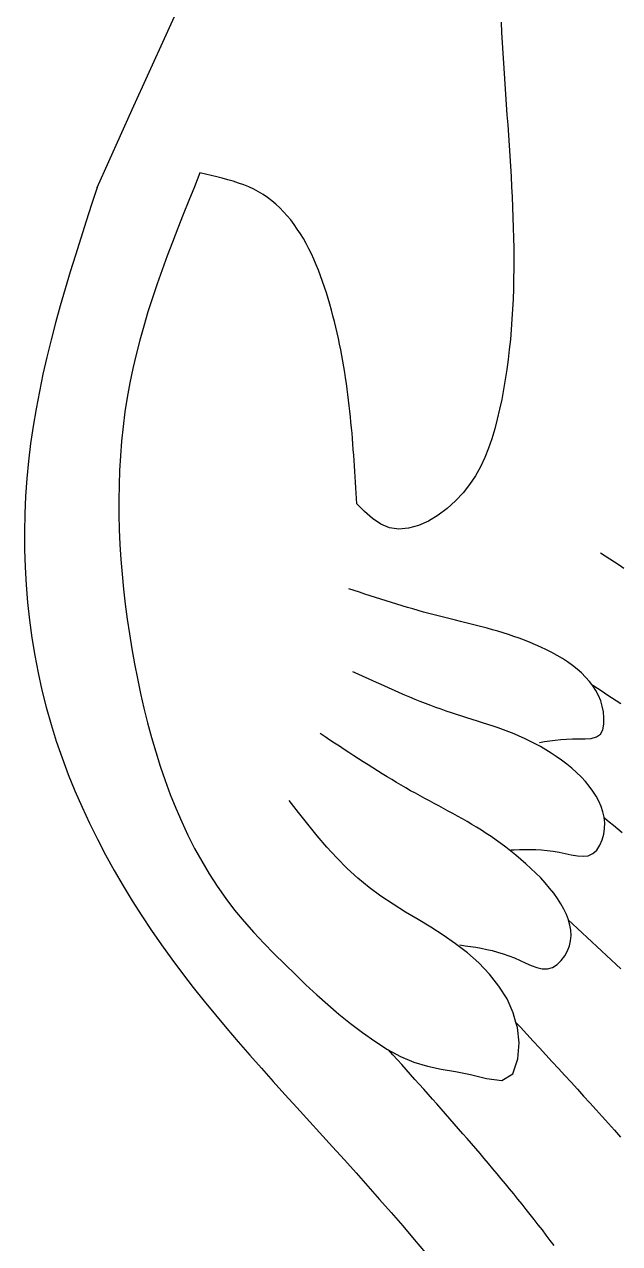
# Model space of a CAD drawing. Extents: x -3475 to 3475, y -2114 to 2114.
# Drawn here: x 3062.1 to 3220.5, y 473.8 to 798.2 of the extents above; entities that cross this region are included whole.
import ezdxf

# ---------------------------------------------------------------- set-up
doc = ezdxf.new("R2010")
doc.units = 0
doc.header["$MEASUREMENT"] = 0
doc.layers.get('0').update_dxf_attribs({"linetype": 'CONTINUOUS'})

msp = doc.modelspace()

# ---------------------------------------------------------------- linework, layer by layer
for p, q in [((3090.83, 775.58), (3136.49, 875.93)), ((3188.96, 798.75), (3189.11, 796.02)), ((3189.11, 796.02), (3189.26, 793.29)), ((3189.26, 793.29), (3189.43, 790.56)), ((3189.43, 790.56), (3189.6, 787.83)), ((3189.6, 787.83), (3189.78, 785.1)), ((3189.78, 785.1), (3189.96, 782.36)), ((3189.96, 782.36), (3190.15, 779.63)), ((3190.15, 779.63), (3190.35, 776.89)), ((3081.47, 754.77), (3090.83, 775.58)), ((3190.35, 776.89), (3190.54, 774.15)), ((3190.54, 774.15), (3190.73, 771.42)), ((3190.73, 771.42), (3190.92, 768.68)), ((3190.92, 768.68), (3191.1, 765.94)), ((3191.1, 765.94), (3191.28, 763.21)), ((3191.28, 763.21), (3191.45, 760.47)), ((3191.45, 760.47), (3191.62, 757.74)), ((3108.85, 758.66), (3107.36, 754.99)), ((3110.35, 758.33), (3108.85, 758.66)), ((3111.84, 757.98), (3110.35, 758.33)), ((3113.33, 757.63), (3111.84, 757.98)), ((3114.8, 757.26), (3113.33, 757.63)), ((3116.26, 756.86), (3114.8, 757.26)), ((3117.7, 756.43), (3116.26, 756.86)), ((3119.11, 755.97), (3117.7, 756.43)), ((3120.49, 755.47), (3119.11, 755.97)), ((3191.62, 757.74), (3191.77, 755)), ((3081.47, 754.77), (3080.01, 750.29)), ((3107.36, 754.99), (3105.87, 751.31)), ((3121.84, 754.92), (3120.49, 755.47)), ((3123.15, 754.31), (3121.84, 754.92)), ((3124.43, 753.65), (3123.15, 754.31)), ((3125.65, 752.92), (3124.43, 753.65)), ((3126.84, 752.13), (3125.65, 752.92)), ((3191.77, 755), (3191.9, 752.27)), ((3080.01, 750.29), (3078.57, 745.8)), ((3105.87, 751.31), (3104.39, 747.63)), ((3127.97, 751.27), (3126.84, 752.13)), ((3129.06, 750.35), (3127.97, 751.27)), ((3130.11, 749.38), (3129.06, 750.35)), ((3191.9, 752.27), (3192.02, 749.54)), ((3192.02, 749.54), (3192.13, 746.82)), ((3104.39, 747.63), (3102.94, 743.95)), ((3131.12, 748.35), (3130.11, 749.38)), ((3132.09, 747.27), (3131.12, 748.35)), ((3133.02, 746.14), (3132.09, 747.27)), ((3192.13, 746.82), (3192.22, 744.09)), ((3078.57, 745.8), (3077.13, 741.31)), ((3102.94, 743.95), (3101.51, 740.26)), ((3133.91, 744.96), (3133.02, 746.14)), ((3134.76, 743.74), (3133.91, 744.96)), ((3135.58, 742.48), (3134.76, 743.74)), ((3192.22, 744.09), (3192.28, 741.37)), ((3077.13, 741.31), (3075.72, 736.82)), ((3101.51, 740.26), (3100.11, 736.56)), ((3136.36, 741.19), (3135.58, 742.48)), ((3137.11, 739.85), (3136.36, 741.19)), ((3137.83, 738.49), (3137.11, 739.85)), ((3192.28, 741.37), (3192.33, 738.65)), ((3075.72, 736.82), (3074.34, 732.32)), ((3100.11, 736.56), (3098.76, 732.86)), ((3138.51, 737.1), (3137.83, 738.49)), ((3139.16, 735.68), (3138.51, 737.1)), ((3192.33, 738.65), (3192.35, 735.93)), ((3139.78, 734.23), (3139.16, 735.68)), ((3140.38, 732.77), (3139.78, 734.23)), ((3192.34, 733.22), (3192.31, 730.51)), ((3192.35, 735.93), (3192.34, 733.22)), ((3074.34, 732.32), (3073, 727.81)), ((3098.76, 732.86), (3097.45, 729.14)), ((3140.95, 731.29), (3140.38, 732.77)), ((3141.49, 729.79), (3140.95, 731.29)), ((3192.31, 730.51), (3192.25, 727.81)), ((3073, 727.81), (3071.7, 723.3)), ((3097.45, 729.14), (3096.2, 725.42)), ((3142, 728.28), (3141.49, 729.79)), ((3142.49, 726.76), (3142, 728.28)), ((3142.96, 725.23), (3142.49, 726.76)), ((3192.25, 727.81), (3192.15, 725.11)), ((3096.2, 725.42), (3095, 721.68)), ((3143.41, 723.71), (3142.96, 725.23)), ((3143.83, 722.17), (3143.41, 723.71)), ((3192.15, 725.11), (3192.03, 722.41)), ((3071.7, 723.3), (3070.45, 718.77)), ((3095, 721.68), (3093.88, 717.93)), ((3144.24, 720.65), (3143.83, 722.17)), ((3144.63, 719.12), (3144.24, 720.65)), ((3192.03, 722.41), (3191.87, 719.72)), ((3070.45, 718.77), (3069.26, 714.23)), ((3093.88, 717.93), (3092.83, 714.17)), ((3145, 717.6), (3144.63, 719.12)), ((3145.35, 716.09), (3145, 717.6)), ((3191.67, 717.04), (3191.44, 714.36)), ((3191.87, 719.72), (3191.67, 717.04)), ((3069.26, 714.23), (3068.14, 709.68)), ((3092.83, 714.17), (3091.86, 710.39)), ((3145.68, 714.57), (3145.35, 716.09)), ((3146, 713.07), (3145.68, 714.57)), ((3191.44, 714.36), (3191.16, 711.68)), ((3146.3, 711.57), (3146, 713.07)), ((3146.59, 710.07), (3146.3, 711.57)), ((3191.16, 711.68), (3190.84, 709.02)), ((3068.14, 709.68), (3067.09, 705.12)), ((3091.86, 710.39), (3090.98, 706.59)), ((3146.86, 708.57), (3146.59, 710.07)), ((3147.12, 707.08), (3146.86, 708.57)), ((3190.84, 709.02), (3190.49, 706.35)), ((3067.09, 705.12), (3066.13, 700.53)), ((3090.98, 706.59), (3090.19, 702.77)), ((3147.37, 705.59), (3147.12, 707.08)), ((3147.6, 704.11), (3147.37, 705.59)), ((3147.82, 702.63), (3147.6, 704.11)), ((3190.49, 706.35), (3190.08, 703.7)), ((3090.19, 702.77), (3089.51, 698.94)), ((3148.02, 701.15), (3147.82, 702.63)), ((3148.22, 699.67), (3148.02, 701.15)), ((3189.63, 701.05), (3189.13, 698.41)), ((3190.08, 703.7), (3189.63, 701.05)), ((3066.13, 700.53), (3065.25, 695.93)), ((3089.51, 698.94), (3088.91, 695.08)), ((3148.4, 698.2), (3148.22, 699.67)), ((3148.58, 696.73), (3148.4, 698.2)), ((3189.13, 698.41), (3188.58, 695.77)), ((3065.25, 695.93), (3064.47, 691.31)), ((3088.91, 695.08), (3088.41, 691.21)), ((3148.74, 695.26), (3148.58, 696.73)), ((3148.89, 693.8), (3148.74, 695.26)), ((3188.58, 695.77), (3187.97, 693.15)), ((3064.47, 691.31), (3063.8, 686.67)), ((3088.41, 691.21), (3088.01, 687.32)), ((3149.04, 692.34), (3148.89, 693.8)), ((3149.18, 690.88), (3149.04, 692.34)), ((3187.97, 693.15), (3187.3, 690.54)), ((3149.31, 689.42), (3149.18, 690.88)), ((3149.43, 687.96), (3149.31, 689.42)), ((3149.55, 686.51), (3149.43, 687.96)), ((3186.53, 687.95), (3185.66, 685.4)), ((3187.3, 690.54), (3186.53, 687.95)), ((3063.8, 686.67), (3063.23, 682.01)), ((3088.01, 687.32), (3087.69, 683.42)), ((3149.66, 685.05), (3149.55, 686.51)), ((3149.76, 683.6), (3149.66, 685.05)), ((3185.66, 685.4), (3184.64, 682.9)), ((3063.23, 682.01), (3062.78, 677.33)), ((3087.69, 683.42), (3087.46, 679.51)), ((3149.86, 682.15), (3149.76, 683.6)), ((3149.96, 680.7), (3149.86, 682.15)), ((3184.64, 682.9), (3183.48, 680.45)), ((3087.46, 679.51), (3087.32, 675.58)), ((3150.05, 679.25), (3149.96, 680.7)), ((3150.14, 677.8), (3150.05, 679.25)), ((3182.14, 678.06), (3180.6, 675.75)), ((3183.48, 680.45), (3182.14, 678.06)), ((3062.78, 677.33), (3062.45, 672.63)), ((3087.32, 675.58), (3087.26, 671.65)), ((3150.22, 676.36), (3150.14, 677.8)), ((3150.3, 674.91), (3150.22, 676.36)), ((3150.39, 673.46), (3150.3, 674.91)), ((3180.6, 675.75), (3178.84, 673.53)), ((3062.45, 672.63), (3062.24, 667.92)), ((3087.26, 671.65), (3087.28, 667.71)), ((3150.47, 672.02), (3150.39, 673.46)), ((3150.55, 670.57), (3150.47, 672.02)), ((3178.84, 673.53), (3176.85, 671.4)), ((3152.63, 668.56), (3150.55, 670.57)), ((3154.76, 666.72), (3152.63, 668.56)), ((3174.61, 669.39), (3172.19, 667.58)), ((3176.85, 671.4), (3174.61, 669.39)), ((3062.24, 667.92), (3062.14, 663.2)), ((3087.28, 667.71), (3087.38, 663.75)), ((3156.97, 665.22), (3154.76, 666.72)), ((3159.3, 664.23), (3156.97, 665.22)), ((3169.64, 666.04), (3167.01, 664.86)), ((3172.19, 667.58), (3169.64, 666.04)), ((3062.14, 663.2), (3062.17, 658.47)), ((3087.38, 663.75), (3087.55, 659.8)), ((3161.79, 663.88), (3159.3, 664.23)), ((3164.38, 664.11), (3161.79, 663.88)), ((3167.01, 664.86), (3164.38, 664.11)), ((3087.55, 659.8), (3087.8, 655.83)), ((3062.17, 658.47), (3062.31, 653.75)), ((3087.8, 655.83), (3088.13, 651.87)), ((3215.39, 657.54), (3216.64, 656.74)), ((3216.64, 656.74), (3217.89, 655.94)), ((3217.89, 655.94), (3219.14, 655.14)), ((3062.31, 653.75), (3062.58, 649.03)), ((3219.14, 655.14), (3220.38, 654.34)), ((3220.38, 654.34), (3221.63, 653.54)), ((3062.58, 649.03), (3062.97, 644.32)), ((3088.13, 651.87), (3088.52, 647.9)), ((3088.52, 647.9), (3088.98, 643.93)), ((3149.91, 647.54), (3148.49, 648.01)), ((3151.34, 647.08), (3149.91, 647.54)), ((3152.76, 646.62), (3151.34, 647.08)), ((3154.17, 646.16), (3152.76, 646.62)), ((3155.59, 645.7), (3154.17, 646.16)), ((3157.01, 645.25), (3155.59, 645.7)), ((3062.97, 644.32), (3063.48, 639.62)), ((3088.98, 643.93), (3089.5, 639.96)), ((3158.43, 644.8), (3157.01, 645.25)), ((3159.85, 644.35), (3158.43, 644.8)), ((3161.27, 643.91), (3159.85, 644.35)), ((3162.68, 643.48), (3161.27, 643.91)), ((3164.1, 643.05), (3162.68, 643.48)), ((3165.51, 642.64), (3164.1, 643.05)), ((3166.93, 642.23), (3165.51, 642.64)), ((3063.48, 639.62), (3064.12, 634.94)), ((3089.5, 639.96), (3090.09, 636)), ((3168.34, 641.83), (3166.93, 642.23)), ((3169.75, 641.44), (3168.34, 641.83)), ((3171.16, 641.06), (3169.75, 641.44)), ((3172.57, 640.69), (3171.16, 641.06)), ((3173.98, 640.33), (3172.57, 640.69)), ((3175.39, 639.98), (3173.98, 640.33)), ((3176.8, 639.63), (3175.39, 639.98)), ((3178.2, 639.29), (3176.8, 639.63)), ((3179.61, 638.95), (3178.2, 639.29)), ((3090.09, 636), (3090.74, 632.03)), ((3181.02, 638.6), (3179.61, 638.95)), ((3182.43, 638.24), (3181.02, 638.6)), ((3183.84, 637.88), (3182.43, 638.24)), ((3185.25, 637.5), (3183.84, 637.88)), ((3186.67, 637.11), (3185.25, 637.5)), ((3188.08, 636.71), (3186.67, 637.11)), ((3189.5, 636.28), (3188.08, 636.71)), ((3190.93, 635.82), (3189.5, 636.28)), ((3064.12, 634.94), (3064.89, 630.28)), ((3192.36, 635.35), (3190.93, 635.82)), ((3193.79, 634.84), (3192.36, 635.35)), ((3195.23, 634.3), (3193.79, 634.84)), ((3196.67, 633.73), (3195.23, 634.3)), ((3198.11, 633.12), (3196.67, 633.73)), ((3199.57, 632.47), (3198.11, 633.12)), ((3064.89, 630.28), (3065.78, 625.64)), ((3090.74, 632.03), (3091.45, 628.07)), ((3201.02, 631.77), (3199.57, 632.47)), ((3202.46, 631.04), (3201.02, 631.77)), ((3203.88, 630.26), (3202.46, 631.04)), ((3205.27, 629.43), (3203.88, 630.26)), ((3206.63, 628.55), (3205.27, 629.43)), ((3091.45, 628.07), (3092.22, 624.12)), ((3207.93, 627.62), (3206.63, 628.55)), ((3209.18, 626.64), (3207.93, 627.62)), ((3210.36, 625.61), (3209.18, 626.64)), ((3065.78, 625.64), (3066.8, 621.04)), ((3092.22, 624.12), (3093.05, 620.18)), ((3150.94, 625.28), (3149.56, 625.92)), ((3152.32, 624.65), (3150.94, 625.28)), ((3153.7, 624.02), (3152.32, 624.65)), ((3155.07, 623.39), (3153.7, 624.02)), ((3156.45, 622.77), (3155.07, 623.39)), ((3211.46, 624.52), (3210.36, 625.61)), ((3212.48, 623.38), (3211.46, 624.52)), ((3213.11, 622.55), (3212.48, 623.38)), ((3066.8, 621.04), (3067.95, 616.47)), ((3093.05, 620.18), (3093.95, 616.25)), ((3157.83, 622.15), (3156.45, 622.77)), ((3159.21, 621.53), (3157.83, 622.15)), ((3160.59, 620.93), (3159.21, 621.53)), ((3161.96, 620.33), (3160.59, 620.93)), ((3163.34, 619.74), (3161.96, 620.33)), ((3164.72, 619.16), (3163.34, 619.74)), ((3213.11, 622.55), (3213.4, 622.36)), ((3213.39, 622.18), (3213.11, 622.55)), ((3214.21, 620.91), (3213.39, 622.18)), ((3213.4, 622.36), (3214.65, 621.54)), ((3214.9, 619.59), (3214.21, 620.91)), ((3214.65, 621.54), (3215.89, 620.73)), ((3215.89, 620.73), (3217.13, 619.92)), ((3217.13, 619.92), (3218.38, 619.1)), ((3067.95, 616.47), (3069.24, 611.93)), ((3166.1, 618.59), (3164.72, 619.16)), ((3167.48, 618.04), (3166.1, 618.59)), ((3168.86, 617.5), (3167.48, 618.04)), ((3170.24, 616.97), (3168.86, 617.5)), ((3171.62, 616.45), (3170.24, 616.97)), ((3173, 615.96), (3171.62, 616.45)), ((3215.48, 618.21), (3214.9, 619.59)), ((3215.91, 616.76), (3215.48, 618.21)), ((3216.21, 615.24), (3215.91, 616.76)), ((3218.38, 619.1), (3219.62, 618.29)), ((3219.62, 618.29), (3220.86, 617.47)), ((3093.95, 616.25), (3094.92, 612.35)), ((3174.38, 615.48), (3173, 615.96)), ((3175.76, 615.01), (3174.38, 615.48)), ((3177.14, 614.57), (3175.76, 615.01)), ((3178.52, 614.13), (3177.14, 614.57)), ((3179.9, 613.69), (3178.52, 614.13)), ((3181.29, 613.26), (3179.9, 613.69)), ((3182.67, 612.82), (3181.29, 613.26)), ((3216.35, 613.66), (3216.21, 615.24)), ((3216.31, 612.03), (3216.35, 613.66)), ((3069.24, 611.93), (3070.64, 607.44)), ((3094.92, 612.35), (3095.96, 608.47)), ((3184.06, 612.38), (3182.67, 612.82)), ((3185.45, 611.93), (3184.06, 612.38)), ((3186.83, 611.47), (3185.45, 611.93)), ((3188.22, 610.99), (3186.83, 611.47)), ((3189.62, 610.48), (3188.22, 610.99)), ((3191.01, 609.95), (3189.62, 610.48)), ((3192.41, 609.39), (3191.01, 609.95)), ((3215.38, 609.32), (3216.02, 610.52)), ((3216.02, 610.52), (3216.31, 612.03)), ((3070.64, 607.44), (3072.18, 602.99)), ((3095.96, 608.47), (3097.08, 604.62)), ((3142.14, 608.62), (3140.87, 609.46)), ((3143.41, 607.77), (3142.14, 608.62)), ((3144.68, 606.93), (3143.41, 607.77)), ((3145.96, 606.09), (3144.68, 606.93)), ((3193.81, 608.8), (3192.41, 609.39)), ((3195.21, 608.16), (3193.81, 608.8)), ((3196.61, 607.49), (3195.21, 608.16)), ((3198.02, 606.77), (3196.61, 607.49)), ((3199.43, 606), (3198.02, 606.77)), ((3199.15, 607.1), (3200.54, 607.34)), ((3200.54, 607.34), (3201.94, 607.56)), ((3201.94, 607.56), (3203.38, 607.76)), ((3203.38, 607.76), (3204.86, 607.92)), ((3204.86, 607.92), (3206.39, 608.03)), ((3206.39, 608.03), (3207.99, 608.09)), ((3207.99, 608.09), (3209.65, 608.09)), ((3209.65, 608.09), (3211.34, 608.09)), ((3211.34, 608.09), (3212.94, 608.21)), ((3212.94, 608.21), (3214.32, 608.58)), ((3214.32, 608.58), (3215.38, 609.32)), ((3097.08, 604.62), (3098.28, 600.81)), ((3147.23, 605.26), (3145.96, 606.09)), ((3148.5, 604.43), (3147.23, 605.26)), ((3149.77, 603.6), (3148.5, 604.43)), ((3151.04, 602.78), (3149.77, 603.6)), ((3200.84, 605.18), (3199.43, 606)), ((3202.26, 604.3), (3200.84, 605.18)), ((3203.67, 603.37), (3202.26, 604.3)), ((3072.18, 602.99), (3073.83, 598.58)), ((3098.28, 600.81), (3099.57, 597.03)), ((3152.3, 601.96), (3151.04, 602.78)), ((3153.57, 601.15), (3152.3, 601.96)), ((3154.84, 600.35), (3153.57, 601.15)), ((3156.1, 599.55), (3154.84, 600.35)), ((3205.06, 602.38), (3203.67, 603.37)), ((3206.43, 601.34), (3205.06, 602.38)), ((3207.76, 600.25), (3206.43, 601.34)), ((3209.03, 599.11), (3207.76, 600.25)), ((3073.83, 598.58), (3075.6, 594.21)), ((3099.57, 597.03), (3100.95, 593.3)), ((3157.37, 598.77), (3156.1, 599.55)), ((3158.63, 597.99), (3157.37, 598.77)), ((3159.89, 597.23), (3158.63, 597.99)), ((3161.15, 596.48), (3159.89, 597.23)), ((3210.25, 597.93), (3209.03, 599.11)), ((3211.39, 596.71), (3210.25, 597.93)), ((3075.6, 594.21), (3077.48, 589.89)), ((3162.4, 595.73), (3161.15, 596.48)), ((3163.66, 595.01), (3162.4, 595.73)), ((3164.91, 594.29), (3163.66, 595.01)), ((3166.16, 593.59), (3164.91, 594.29)), ((3212.45, 595.45), (3211.39, 596.71)), ((3213.41, 594.15), (3212.45, 595.45)), ((3214.27, 592.82), (3213.41, 594.15)), ((3100.95, 593.3), (3102.42, 589.62)), ((3135.05, 588.49), (3132.58, 591.64)), ((3167.41, 592.9), (3166.16, 593.59)), ((3168.66, 592.23), (3167.41, 592.9)), ((3169.91, 591.56), (3168.66, 592.23)), ((3171.16, 590.89), (3169.91, 591.56)), ((3172.4, 590.22), (3171.16, 590.89)), ((3215.01, 591.46), (3214.27, 592.82)), ((3215.61, 590.06), (3215.01, 591.46)), ((3077.48, 589.89), (3079.46, 585.62)), ((3102.42, 589.62), (3103.99, 585.99)), ((3137.54, 585.37), (3135.05, 588.49)), ((3173.65, 589.55), (3172.4, 590.22)), ((3174.9, 588.88), (3173.65, 589.55)), ((3176.16, 588.2), (3174.9, 588.88)), ((3177.41, 587.51), (3176.16, 588.2)), ((3178.67, 586.8), (3177.41, 587.51)), ((3216.08, 588.65), (3215.61, 590.06)), ((3216.39, 587.2), (3216.08, 588.65)), ((3216.4, 587.11), (3216.39, 587.2)), ((3079.46, 585.62), (3081.55, 581.39)), ((3103.99, 585.99), (3105.66, 582.43)), ((3140.06, 582.3), (3137.54, 585.37)), ((3179.93, 586.07), (3178.67, 586.8)), ((3181.2, 585.32), (3179.93, 586.07)), ((3182.47, 584.55), (3181.2, 585.32)), ((3183.75, 583.75), (3182.47, 584.55)), ((3216.29, 582.76), (3216.51, 584.26)), ((3216.54, 585.74), (3216.4, 587.11)), ((3216.4, 587.11), (3216.57, 586.97)), ((3216.51, 584.26), (3216.54, 585.74)), ((3216.57, 586.97), (3217.72, 586.02)), ((3217.72, 586.02), (3218.87, 585.08)), ((3218.87, 585.08), (3220.02, 584.13)), ((3220.02, 584.13), (3221.17, 583.18)), ((3081.55, 581.39), (3083.74, 577.21)), ((3105.66, 582.43), (3107.44, 578.92)), ((3142.64, 579.3), (3140.06, 582.3)), ((3185.04, 582.92), (3183.75, 583.75)), ((3186.33, 582.06), (3185.04, 582.92)), ((3187.63, 581.16), (3186.33, 582.06)), ((3188.94, 580.23), (3187.63, 581.16)), ((3215.26, 579.78), (3215.88, 581.25)), ((3215.88, 581.25), (3216.29, 582.76)), ((3107.44, 578.92), (3109.33, 575.49)), ((3145.29, 576.39), (3142.64, 579.3)), ((3190.25, 579.24), (3188.94, 580.23)), ((3191.58, 578.22), (3190.25, 579.24)), ((3191.58, 578.55), (3192.41, 578.59)), ((3192.91, 577.14), (3191.58, 578.22)), ((3192.41, 578.59), (3193.84, 578.63)), ((3193.84, 578.63), (3195.29, 578.66)), ((3195.29, 578.66), (3196.75, 578.66)), ((3196.75, 578.66), (3198.23, 578.62)), ((3198.23, 578.62), (3199.73, 578.54)), ((3199.73, 578.54), (3201.25, 578.4)), ((3201.25, 578.4), (3202.81, 578.2)), ((3202.81, 578.2), (3204.4, 577.92)), ((3204.4, 577.92), (3206.03, 577.56)), ((3206.03, 577.56), (3207.66, 577.2)), ((3212.17, 576.99), (3213.41, 577.53)), ((3213.41, 577.53), (3214.44, 578.5)), ((3214.44, 578.5), (3215.26, 579.78)), ((3083.74, 577.21), (3086.02, 573.08)), ((3109.33, 575.49), (3111.34, 572.13)), ((3148.04, 573.61), (3145.29, 576.39)), ((3194.26, 576.02), (3192.91, 577.14)), ((3195.6, 574.84), (3194.26, 576.02)), ((3196.93, 573.62), (3195.6, 574.84)), ((3207.66, 577.2), (3209.26, 576.92)), ((3209.26, 576.92), (3210.78, 576.82)), ((3210.78, 576.82), (3212.17, 576.99)), ((3086.02, 573.08), (3088.39, 569.01)), ((3111.34, 572.13), (3113.46, 568.84)), ((3150.89, 570.97), (3148.04, 573.61)), ((3198.24, 572.36), (3196.93, 573.62)), ((3199.51, 571.07), (3198.24, 572.36)), ((3200.73, 569.74), (3199.51, 571.07)), ((3088.39, 569.01), (3090.84, 564.98)), ((3113.46, 568.84), (3115.71, 565.64)), ((3153.87, 568.5), (3150.89, 570.97)), ((3156.99, 566.2), (3153.87, 568.5)), ((3201.89, 568.39), (3200.73, 569.74)), ((3202.97, 567.02), (3201.89, 568.39)), ((3090.84, 564.98), (3093.37, 561.01)), ((3115.71, 565.64), (3118.08, 562.53)), ((3160.22, 564.06), (3156.99, 566.2)), ((3203.97, 565.63), (3202.97, 567.02)), ((3204.88, 564.22), (3203.97, 565.63)), ((3118.08, 562.53), (3120.58, 559.51)), ((3163.54, 562), (3160.22, 564.06)), ((3166.89, 559.97), (3163.54, 562)), ((3205.67, 562.8), (3204.88, 564.22)), ((3206.35, 561.38), (3205.67, 562.8)), ((3206.89, 559.96), (3206.35, 561.38)), ((3093.37, 561.01), (3095.98, 557.09)), ((3120.58, 559.51), (3123.19, 556.57)), ((3170.25, 557.93), (3166.89, 559.97)), ((3206.93, 559.82), (3206.89, 559.96)), ((3206.93, 559.82), (3208, 558.82)), ((3207.28, 558.54), (3206.93, 559.82)), ((3207.52, 557.13), (3207.28, 558.54)), ((3208, 558.82), (3209.29, 557.63)), ((3095.98, 557.09), (3098.66, 553.23)), ((3123.19, 556.57), (3125.88, 553.7)), ((3173.58, 555.81), (3170.25, 557.93)), ((3176.85, 553.56), (3173.58, 555.81)), ((3207.48, 554.36), (3207.59, 555.74)), ((3207.59, 555.74), (3207.52, 557.13)), ((3209.29, 557.63), (3210.57, 556.44)), ((3210.57, 556.44), (3211.86, 555.25)), ((3211.86, 555.25), (3213.14, 554.05)), ((3098.66, 553.23), (3101.41, 549.42)), ((3125.88, 553.7), (3128.64, 550.88)), ((3180.01, 551.12), (3176.85, 553.56)), ((3177.97, 553.23), (3179.4, 553.03)), ((3179.4, 553.03), (3180.84, 552.83)), ((3180.84, 552.83), (3182.27, 552.61)), ((3182.27, 552.61), (3183.71, 552.36)), ((3183.71, 552.36), (3185.15, 552.07)), ((3185.15, 552.07), (3186.6, 551.74)), ((3186.6, 551.74), (3188.06, 551.35)), ((3205.93, 550.35), (3206.66, 551.66)), ((3206.66, 551.66), (3207.17, 553)), ((3207.17, 553), (3207.48, 554.36)), ((3213.14, 554.05), (3214.43, 552.86)), ((3214.43, 552.86), (3215.71, 551.67)), ((3215.71, 551.67), (3217, 550.47)), ((3101.41, 549.42), (3104.22, 545.66)), ((3128.64, 550.88), (3131.43, 548.11)), ((3183.03, 548.45), (3180.01, 551.12)), ((3185.86, 545.51), (3183.03, 548.45)), ((3188.06, 551.35), (3189.53, 550.9)), ((3189.53, 550.9), (3191.01, 550.37)), ((3191.01, 550.37), (3192.51, 549.77)), ((3192.51, 549.77), (3194.01, 549.08)), ((3194.01, 549.08), (3195.52, 548.37)), ((3195.52, 548.37), (3197.01, 547.73)), ((3203.87, 548.05), (3204.99, 549.11)), ((3204.99, 549.11), (3205.93, 550.35)), ((3217, 550.47), (3218.29, 549.28)), ((3218.29, 549.28), (3219.57, 548.08)), ((3104.22, 545.66), (3107.09, 541.95)), ((3131.43, 548.11), (3134.23, 545.37)), ((3134.23, 545.37), (3137.06, 542.67)), ((3188.4, 542.31), (3185.86, 545.51)), ((3197.01, 547.73), (3198.48, 547.22)), ((3198.48, 547.22), (3199.92, 546.92)), ((3199.92, 546.92), (3201.3, 546.92)), ((3201.3, 546.92), (3202.63, 547.28)), ((3202.63, 547.28), (3203.87, 548.05)), ((3219.57, 548.08), (3220.86, 546.88)), ((3107.09, 541.95), (3110, 538.28)), ((3137.06, 542.67), (3139.92, 540.01)), ((3190.55, 538.86), (3188.4, 542.31)), ((3139.92, 540.01), (3142.84, 537.4)), ((3192.22, 535.18), (3190.55, 538.86)), ((3110, 538.28), (3112.97, 534.65)), ((3142.84, 537.4), (3145.83, 534.84)), ((3112.97, 534.65), (3115.98, 531.05)), ((3145.83, 534.84), (3148.91, 532.35)), ((3148.91, 532.35), (3152.09, 529.92)), ((3192.94, 532.63), (3192.22, 535.18)), ((3192.94, 532.63), (3194.12, 531.36)), ((3193.32, 531.29), (3192.94, 532.63)), ((3115.98, 531.05), (3119.02, 527.49)), ((3152.09, 529.92), (3155.39, 527.6)), ((3193.74, 527.19), (3193.32, 531.29)), ((3194.12, 531.36), (3195.81, 529.52)), ((3195.81, 529.52), (3197.5, 527.68)), ((3119.02, 527.49), (3122.1, 523.95)), ((3155.39, 527.6), (3158.78, 525.46)), ((3193.39, 522.9), (3193.74, 527.19)), ((3197.5, 527.68), (3199.19, 525.85)), ((3199.19, 525.85), (3200.88, 524.02)), ((3122.1, 523.95), (3125.2, 520.43)), ((3158.78, 525.46), (3162.24, 523.6)), ((3160.2, 524), (3159.03, 525.3)), ((3161.37, 522.69), (3160.2, 524)), ((3162.54, 521.39), (3161.37, 522.69)), ((3162.24, 523.6), (3165.77, 522.08)), ((3192.06, 518.91), (3193.39, 522.9)), ((3200.88, 524.02), (3202.57, 522.18)), ((3125.2, 520.43), (3128.33, 516.93)), ((3163.71, 520.08), (3162.54, 521.39)), ((3164.88, 518.77), (3163.71, 520.08)), ((3165.77, 522.08), (3169.35, 520.99)), ((3169.35, 520.99), (3173, 520.21)), ((3173, 520.21), (3176.81, 519.54)), ((3176.81, 519.54), (3180.82, 518.77)), ((3202.57, 522.18), (3204.25, 520.35)), ((3204.25, 520.35), (3205.93, 518.52)), ((3128.33, 516.93), (3131.47, 513.45)), ((3166.05, 517.47), (3164.88, 518.77)), ((3167.22, 516.16), (3166.05, 517.47)), ((3168.39, 514.85), (3167.22, 516.16)), ((3180.82, 518.77), (3185.1, 517.74)), ((3185.1, 517.74), (3189.2, 517.15)), ((3189.2, 517.15), (3192.06, 518.91)), ((3205.93, 518.52), (3207.6, 516.69)), ((3207.6, 516.69), (3209.27, 514.86)), ((3131.47, 513.45), (3134.63, 509.97)), ((3169.55, 513.54), (3168.39, 514.85)), ((3170.71, 512.23), (3169.55, 513.54)), ((3209.27, 514.86), (3210.93, 513.04)), ((3210.93, 513.04), (3212.59, 511.21)), ((3134.63, 509.97), (3144.11, 499.56)), ((3171.88, 510.92), (3170.71, 512.23)), ((3173.04, 509.61), (3171.88, 510.92)), ((3174.2, 508.29), (3173.04, 509.61)), ((3212.59, 511.21), (3214.24, 509.39)), ((3214.24, 509.39), (3215.88, 507.57)), ((3175.35, 506.98), (3174.2, 508.29)), ((3176.51, 505.66), (3175.35, 506.98)), ((3215.88, 507.57), (3217.51, 505.76)), ((3177.66, 504.34), (3176.51, 505.66)), ((3178.81, 503.02), (3177.66, 504.34)), ((3179.95, 501.7), (3178.81, 503.02)), ((3217.51, 505.76), (3219.14, 503.94)), ((3219.14, 503.94), (3220.75, 502.13)), ((3181.1, 500.37), (3179.95, 501.7)), ((3182.24, 499.04), (3181.1, 500.37)), ((3144.11, 499.56), (3147.27, 496.07)), ((3183.38, 497.71), (3182.24, 499.04)), ((3184.51, 496.38), (3183.38, 497.71)), ((3185.64, 495.05), (3184.51, 496.38)), ((3147.27, 496.07), (3150.41, 492.58)), ((3186.77, 493.71), (3185.64, 495.05)), ((3187.89, 492.37), (3186.77, 493.71)), ((3150.41, 492.58), (3153.53, 489.08)), ((3189.01, 491.03), (3187.89, 492.37)), ((3190.13, 489.68), (3189.01, 491.03)), ((3153.53, 489.08), (3156.64, 485.55)), ((3191.24, 488.33), (3190.13, 489.68)), ((3192.34, 486.98), (3191.24, 488.33)), ((3193.44, 485.62), (3192.34, 486.98)), ((3156.64, 485.55), (3159.72, 482.01)), ((3194.54, 484.26), (3193.44, 485.62)), ((3195.63, 482.89), (3194.54, 484.26)), ((3159.72, 482.01), (3162.79, 478.46)), ((3196.72, 481.53), (3195.63, 482.89)), ((3197.8, 480.15), (3196.72, 481.53)), ((3198.88, 478.78), (3197.8, 480.15)), ((3162.79, 478.46), (3165.84, 474.89)), ((3199.95, 477.4), (3198.88, 478.78)), ((3201.01, 476.01), (3199.95, 477.4)), ((3165.84, 474.89), (3168.86, 471.3)), ((3202.07, 474.62), (3201.01, 476.01)), ((3203.12, 473.23), (3202.07, 474.62))]:
    msp.add_line(p, q)

doc.saveas('drawing.dxf')
